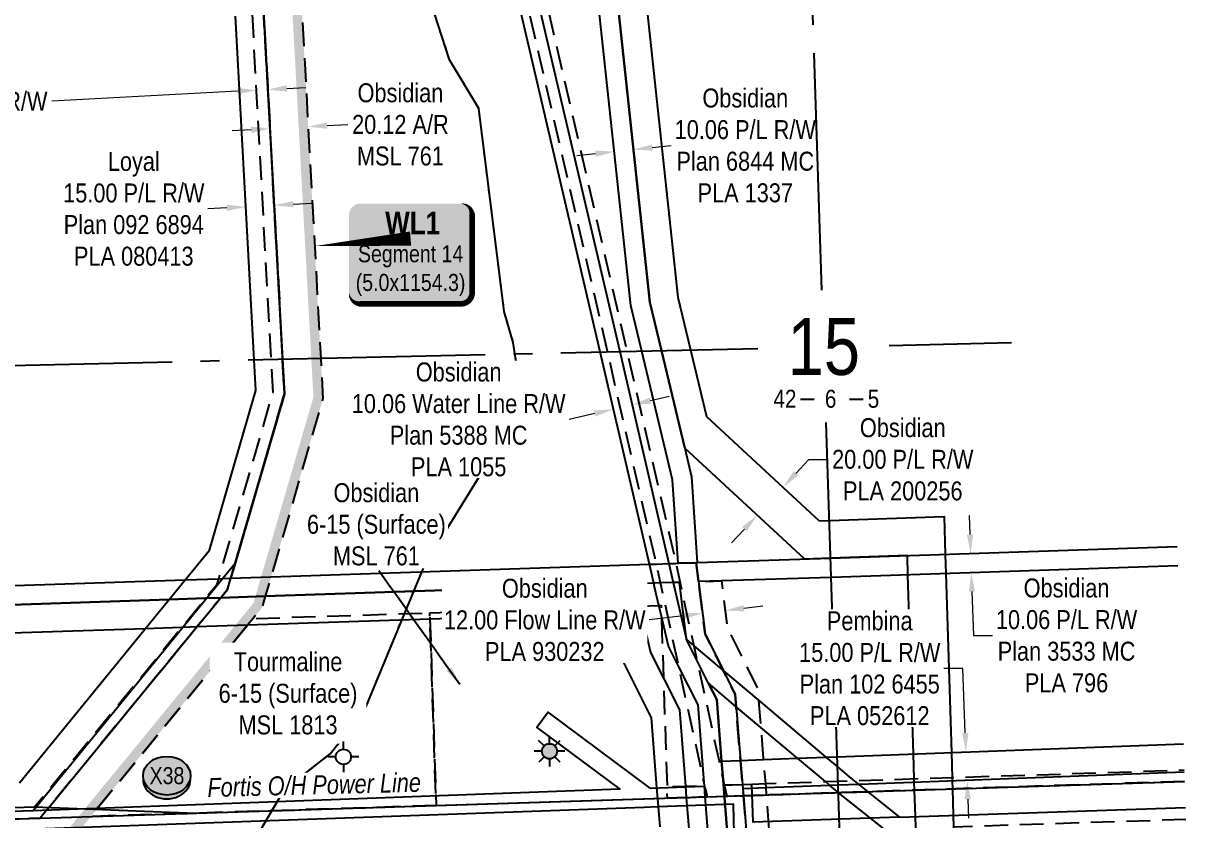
# Model space of a CAD drawing. Extents: x 632269 to 650517, y 5825252 to 5832959.
# Drawn here: x 649783 to 650396, y 5831808 to 5832228 of the extents above; entities that cross this region are included whole.
import ezdxf
from ezdxf.enums import TextEntityAlignment as Align

# ---------------------------------------------------------------- set-up
doc = ezdxf.new("R2010")
doc.units = 0
doc.header["$LTSCALE"] = 5
doc.header["$PDMODE"] = 35
doc.header["$PDSIZE"] = 10
for name, pattern in [('foc-ACCESSROAD', [3.75, 2.5, -1.25]), ('foc-FLOWLINE', [3.75, 2.5, -1.25]), ('foc-QUARTERLINE', [33, 25, -3, 2, -3]), ('foc-WHEELTRACKS', [2, 0.4, -1.6])]:
    doc.linetypes.add(name, pattern=pattern)
doc.layers.get('Defpoints').update_dxf_attribs({"color": 9})
for name, color, linetype in [('10', 1, 'Continuous'), ('9', 3, 'Continuous'), ('AS-POWER', 104, 'foc-POWER'), ('AS-POWER-T', 104, 'Continuous'), ('AS-TELUS', 224, 'foc-TEL'), ('C-FLOWLINE', 13, 'foc-FLOWLINE'), ('C-RW', 13, 'Continuous'), ('C-WS', 13, 'foc-ACCESSROAD'), ('C-WS-S', 8, 'Continuous'), ('CG-NOTES', 7, 'Continuous'), ('F-EZE', 190, 'foc-FLOWLINE'), ('F-RW', 190, 'Continuous'), ('F-WS', 190, 'foc-ACCESSROAD'), ('F-WS-S', 8, 'Continuous'), ('L-SECLBL', 7, 'Continuous'), ('L-SECQ', 8, 'foc-QUARTERLINE'), ('P-CROSSINGS', 250, 'Continuous'), ('P-PROPOSED-WL1', 10, 'Continuous'), ('T-WATER-P3', 160, 'foc-WHEELTRACKS')]:
    doc.layers.add(name, color=color, linetype=linetype)
for name, color, linetype, lineweight in [('C-AR-T', 13, 'Continuous', 9), ('C-FLOWLINE-T', 13, 'Continuous', 9), ('C-RW-T', 13, 'Continuous', 9), ('C-WS-T', 13, 'Continuous', 9), ('F-EZE-T', 190, 'Continuous', 9), ('F-RW-T', 190, 'Continuous', 9), ('F-WS-T', 190, 'Continuous', 9)]:
    doc.layers.add(name, color=color, linetype=linetype, lineweight=lineweight)
doc.styles.add('80', font='ARIALN.TTF', dxfattribs={"height": 10})
doc.styles.add('80CG', font='ARIALN.TTF', dxfattribs={"height": 10})
doc.styles.add('80L', font='ARIALN.TTF', dxfattribs={"height": 10})
doc.styles.add('BOLD', font='ARIALNB.TTF')
doc.styles.add('Crossing', font='ARIALN.TTF', dxfattribs={"height": 10})
doc.styles.add('foc-LtypeFont', font='ARIALN.TTF', dxfattribs={"height": 7.35})
doc.styles.add('SIMPLEX', font='ARIALN.TTF')
doc.linetypes.add('foc-POWER', pattern='A,6,-1,["P",foc-LtypeFont,S=0.2,R=0,X=-0.625,Y=-0.75],-1.24,4', length=12.24)
doc.linetypes.add('foc-TEL', pattern='A,2,-1,["T",foc-LtypeFont,S=0.2,R=0,X=-0.425,Y=-0.75],-1.24,8', length=12.24)
doc.linetypes.add('foc-TOPO-flowdirection-NOLINE', pattern='A,0,[">",foc-LtypeFont,S=0.3,R=0,X=0,Y=-0.945],-20,[">",foc-LtypeFont,S=0.3,R=0,X=0,Y=-0.945],0', length=20)
doc.dimstyles.new('Compass 5 000', dxfattribs={"dimscale": 5, "dimtxt": 9, "dimasz": 2, "dimexe": 0.2, "dimexo": 0.0625, "dimgap": 0.5, "dimtad": 0, "dimtih": 1, "dimtoh": 1, "dimzin": 0, "dimdsep": 46, "dimtxsty": '80CG', "dimcen": 0.1, "dimse1": 1, "dimse2": 1, "dimclrd": 256, "dimclrt": 256, "dimaunit": 1, "dimadec": 4, "dimazin": 0, "dimtfac": 0.06, "dimtofl": 0, "dimtmove": 0, "dimatfit": 1, "dimfxl": 0.2, "dimtolj": 1, "dimtzin": 0, "dimlwd": -1, "dimarcsym": 0})

# ---------------------------------------------------------------- blocks, each defined once
blk = doc.blocks.new('L-SECLBL')
at = {"layer": '9', "color": 7}
for p, q in [((-5.08, -27.83), (-12.29, -27.83)), ((20.7, -27.83), (13.5, -27.83))]:
    blk.add_line(p, q, dxfattribs=at)
at = {"layer": '10', "color": 2, "style": 'SIMPLEX'}
blk.add_attdef('SEC', text='', height=30, dxfattribs=at).set_placement((0, 0), align=Align.MIDDLE)
at = {"layer": '10', "color": 5, "style": '80L'}
blk.add_attdef('TWP', text='', height=9.5, dxfattribs=at).set_placement((-14.43, -27.37), align=Align.MIDDLE_RIGHT)
blk.add_attdef('RGE', text='', height=9.5, dxfattribs=at).set_placement((3.62, -27.37), align=Align.MIDDLE_CENTER)
blk.add_attdef('MER', text='', height=9.5, dxfattribs=at).set_placement((23.17, -27.37), align=Align.MIDDLE_LEFT)
blk = doc.blocks.new('*D458')
at = {"layer": 'Defpoints', "color": 0, "transparency": 16777216}
for p in [(649905.9, 5832192.49), (649908.21, 5832150.07), (649914.21, 5832150.39)]:
    blk.add_point(p, dxfattribs=at)
at = {"layer": 'F-EZE-T', "transparency": 16777216}
for p, q in [((649921.88, 5832193.37), (649931.87, 5832193.91)), ((649895.92, 5832191.95), (649797.94, 5832186.61))]:
    blk.add_line(p, q, dxfattribs=at)
for points in [[(649921.79, 5832195.03), (649921.97, 5832191.7), (649911.9, 5832192.82)], [(649895.83, 5832193.61), (649896.01, 5832190.29), (649905.9, 5832192.49)]]:
    blk.add_solid(points, dxfattribs=at)
at = {"layer": 'F-EZE-T', "transparency": 16777216, "insert": (649722.79, 5832186.61), "char_height": 10, "attachment_point": 5, "style": '80CG'}
blk.add_mtext('\\A1;Fortis\\P6.00 Vegetation Control R/W\\PEZE 880180', dxfattribs=at)
blk = doc.blocks.new('*D543')
at = {"layer": 'C-RW-T', "transparency": 16777216}
for p, q in [((650282.11, 5831958.05), (650281.78, 5831968.04)), ((650283.12, 5831927.98), (650283.9, 5831904.81)), ((650283.9, 5831904.81), (650293.9, 5831904.81))]:
    blk.add_line(p, q, dxfattribs=at)
for points in [[(650283.78, 5831958.11), (650280.44, 5831957.99), (650282.45, 5831948.06)], [(650284.79, 5831928.04), (650281.45, 5831927.93), (650282.78, 5831937.98)]]:
    blk.add_solid(points, dxfattribs=at)
at = {"layer": 'Defpoints', "color": 0, "transparency": 16777216}
for p in [(650282.16, 5831948.05), (650282.45, 5831948.06), (650282.5, 5831937.97)]:
    blk.add_point(p, dxfattribs=at)
at = {"layer": 'C-RW-T', "transparency": 16777216, "insert": (650332.98, 5831904.81), "char_height": 10, "attachment_point": 5, "style": '80CG'}
blk.add_mtext('\\A1;Obsidian\\P10.06 P/L R/W\\PPlan 3533 MC\\PPLA 796', dxfattribs=at)
blk = doc.blocks.new('*D559')
at = {"layer": 'C-FLOWLINE-T', "transparency": 16777216}
for p, q in [((650113.65, 5832028.74), (650123.4, 5832031)), ((650084.29, 5832021.92), (650070.66, 5832018.75))]:
    blk.add_line(p, q, dxfattribs=at)
for points in [[(650113.28, 5832030.36), (650114.03, 5832027.11), (650103.91, 5832026.47)], [(650083.92, 5832023.54), (650084.67, 5832020.29), (650094.03, 5832024.18)]]:
    blk.add_solid(points, dxfattribs=at)
at = {"layer": 'Defpoints', "color": 0, "transparency": 16777216}
for p in [(650101.63, 5832036.3), (650091.75, 5832034), (650094.03, 5832024.18)]:
    blk.add_point(p, dxfattribs=at)
at = {"layer": 'C-FLOWLINE-T', "transparency": 16777216, "insert": (650012.48, 5832018.75), "char_height": 10, "attachment_point": 5, "style": '80CG', "bg_fill": 3, "box_fill_scale": 1.1, "bg_fill_color": 256, "bg_fill_true_color": 13158600, "bg_fill_transparency": 0}
blk.add_mtext('\\A1;Obsidian\\P10.06 Water Line R/W\\PPlan 5388 MC\\PPLA 1055', dxfattribs=at)
blk = doc.blocks.new('*D561')
at = {"layer": 'C-FLOWLINE-T', "transparency": 16777216}
for p, q in [((650114.57, 5832162.2), (650124.51, 5832163.27)), ((650084.66, 5832158.98), (650074.71, 5832157.91))]:
    blk.add_line(p, q, dxfattribs=at)
for points in [[(650114.39, 5832163.85), (650114.75, 5832160.54), (650104.63, 5832161.13)], [(650084.48, 5832160.64), (650084.83, 5832157.32), (650094.6, 5832160.05)]]:
    blk.add_solid(points, dxfattribs=at)
at = {"layer": 'Defpoints', "color": 0, "transparency": 16777216}
for p in [(650104.63, 5832161.13), (650098.08, 5832127.63), (650108.11, 5832128.71)]:
    blk.add_point(p, dxfattribs=at)
at = {"layer": 'C-FLOWLINE-T', "transparency": 16777216, "insert": (650163.6, 5832163.27), "char_height": 10, "attachment_point": 5, "style": '80CG'}
blk.add_mtext('\\A1;Obsidian\\P10.06 P/L R/W\\PPlan 6844 MC\\PPLA 1337', dxfattribs=at)
blk = doc.blocks.new('*D604')
at = {"layer": 'Defpoints', "color": 0, "transparency": 16777216}
for p in [(650233.66, 5831841.67), (650279.97, 5831843.42), (650234.23, 5831826.68)]:
    blk.add_point(p, dxfattribs=at)
at = {"layer": 'F-RW-T', "transparency": 16777216}
for p, q in [((650278.3, 5831887.49), (650268.3, 5831887.49)), ((650279.59, 5831853.41), (650278.3, 5831887.49)), ((650280.92, 5831818.44), (650281.29, 5831808.44))]:
    blk.add_line(p, q, dxfattribs=at)
for points in [[(650281.26, 5831853.48), (650277.93, 5831853.35), (650279.97, 5831843.42)], [(650282.58, 5831818.5), (650279.25, 5831818.37), (650280.54, 5831828.43)]]:
    blk.add_solid(points, dxfattribs=at)
at = {"layer": 'F-RW-T', "transparency": 16777216, "insert": (650229.22, 5831887.49), "char_height": 10, "attachment_point": 5, "style": '80CG', "bg_fill": 3, "box_fill_scale": 1.1, "bg_fill_color": 256, "bg_fill_true_color": 13158600, "bg_fill_transparency": 0}
blk.add_mtext('\\A1;Pembina\\P15.00 P/L R/W\\PPlan 102 6455\\PPLA 052612', dxfattribs=at)
blk = doc.blocks.new('*D621')
at = {"layer": 'Defpoints', "color": 0, "transparency": 16777216}
for p in [(649915.22, 5832131.74), (649915.5, 5832126.75), (649900.52, 5832125.94)]:
    blk.add_point(p, dxfattribs=at)
at = {"layer": 'F-RW-T', "transparency": 16777216}
for p, q in [((649925.21, 5832132.29), (649935.2, 5832132.83)), ((649890.26, 5832130.38), (649880.27, 5832129.84))]:
    blk.add_line(p, q, dxfattribs=at)
for points in [[(649925.12, 5832133.95), (649925.3, 5832130.62), (649915.22, 5832131.74)], [(649890.17, 5832132.05), (649890.35, 5832128.72), (649900.25, 5832130.93)]]:
    blk.add_solid(points, dxfattribs=at)
at = {"layer": 'F-RW-T', "transparency": 16777216, "insert": (649841.19, 5832129.84), "char_height": 10, "attachment_point": 5, "style": '80CG'}
blk.add_mtext('\\A1;Loyal\\P15.00 P/L R/W\\PPlan 092 6894\\PPLA 080413 ', dxfattribs=at)
blk = doc.blocks.new('*D659')
at = {"layer": 'C-RW-T', "transparency": 16777216}
for p, q in [((650190.3, 5831990.35), (650197.09, 5831997.7)), ((650197.09, 5831997.7), (650207.09, 5831997.7)), ((650163.13, 5831960.98), (650156.34, 5831953.64))]:
    blk.add_line(p, q, dxfattribs=at)
for points in [[(650189.08, 5831991.49), (650191.53, 5831989.22), (650183.51, 5831983.01)], [(650161.91, 5831962.11), (650164.36, 5831959.85), (650169.92, 5831968.32)]]:
    blk.add_solid(points, dxfattribs=at)
at = {"layer": 'Defpoints', "color": 0, "transparency": 16777216}
for p in [(650183.51, 5831983.01), (650186.27, 5831980.47), (650172.68, 5831965.77)]:
    blk.add_point(p, dxfattribs=at)
at = {"layer": 'C-RW-T', "transparency": 16777216, "insert": (650246.63, 5831997.7), "char_height": 10, "attachment_point": 5, "style": '80CG'}
blk.add_mtext('\\A1;Obsidian\\P20.00 P/L R/W\\PPLA 200256', dxfattribs=at)
blk = doc.blocks.new('*D685')
at = {"layer": 'C-RW-T', "transparency": 16777216}
for p, q in [((650162.88, 5831919.21), (650172.8, 5831920.44)), ((650131.11, 5831915.26), (650112.88, 5831913))]:
    blk.add_line(p, q, dxfattribs=at)
for points in [[(650162.67, 5831920.86), (650163.08, 5831917.56), (650152.95, 5831917.98)], [(650130.91, 5831916.92), (650131.32, 5831913.61), (650141.04, 5831916.5)]]:
    blk.add_solid(points, dxfattribs=at)
at = {"layer": 'Defpoints', "color": 0, "transparency": 16777216}
for p in [(650141.04, 5831916.5), (650141.11, 5831915.87), (650153.03, 5831917.35)]:
    blk.add_point(p, dxfattribs=at)
at = {"layer": 'C-RW-T', "transparency": 16777216, "insert": (650057.88, 5831913), "char_height": 10, "attachment_point": 5, "style": '80CG', "bg_fill": 3, "box_fill_scale": 1.1, "bg_fill_color": 256, "bg_fill_true_color": 13158600, "bg_fill_transparency": 0}
blk.add_mtext('\\A1;Obsidian\\P12.00 Flow Line R/W\\PPLA 930232', dxfattribs=at)
blk = doc.blocks.new('*D695')
at = {"layer": 'C-RW-T', "transparency": 16777216}
for p, q in [((650265.22, 5831777.28), (650257.94, 5831784.14)), ((650287.02, 5831756.71), (650300.71, 5831743.8)), ((650300.71, 5831743.8), (650310.71, 5831743.8))]:
    blk.add_line(p, q, dxfattribs=at)
for points in [[(650266.36, 5831778.49), (650264.07, 5831776.07), (650272.49, 5831770.42)], [(650288.16, 5831757.93), (650285.88, 5831755.5), (650279.75, 5831763.57)]]:
    blk.add_solid(points, dxfattribs=at)
at = {"layer": 'Defpoints', "color": 0, "transparency": 16777216}
for p in [(650279.16, 5831777.49), (650286.42, 5831770.65), (650279.75, 5831763.57)]:
    blk.add_point(p, dxfattribs=at)
at = {"layer": 'C-RW-T', "transparency": 16777216, "insert": (650349.79, 5831743.8), "char_height": 10, "attachment_point": 5, "style": '80CG'}
blk.add_mtext('\\A1;Obsidian\\P10.00 P/L R/W\\PPlan 062 4636\\PPLA 971128', dxfattribs=at)
blk = doc.blocks.new('GAS')
h = blk.add_hatch(color=255)
h.dxf.hatch_style = 1
edge = h.paths.add_edge_path()
edge.add_arc((0, 0), 0.9, 0, 360)
for p, q in [((0, 0.81), (0, 1.62)), ((-0.81, 0), (-1.62, 0)), ((-0.57, 0.57), (-1.14, 1.14)), ((0.57, 0.57), (1.14, 1.14)), ((1.62, 0), (0.81, 0)), ((-0.57, -0.57), (-1.14, -1.14)), ((0, -0.81), (0, -1.62)), ((1.14, -1.14), (0.57, -0.57))]:
    blk.add_line(p, q)
blk.add_circle((0, 0), 0.8)
blk = doc.blocks.new('*U756')
h = blk.add_hatch(color=254)
edge = h.paths.add_edge_path()
edge.add_line((-26.5, -34.46), (26.5, -34.46))
edge.add_arc((26.5, -28.46), 6, 270, 360)
edge.add_line((32.5, -28.46), (32.5, 12.5))
edge.add_arc((26.5, 12.5), 6, 0, 90)
edge.add_line((26.5, 18.5), (-26.5, 18.5))
edge.add_arc((-26.5, 12.5), 6, 90, 180)
edge.add_line((-32.5, 12.5), (-32.5, -28.46))
edge.add_arc((-26.5, -28.46), 6, 180, 270)
at = {"color": 1, "true_color": 0xff1414, "flags": 128}
blk.add_lwpolyline([(-26.5, -34.46, 3, 3, 0), (26.5, -34.46, 3, 3, 0.414214), (32.5, -28.46, 3, 3, 0), (32.5, 12.5, 3, 0, 0.414214), (26.5, 18.5, 0, 0, 0), (-26.5, 18.5, 0, 0, 0.414214), (-32.5, 12.5, 0, 0, 0), (-32.5, -28.46, 0, 3, 0.414214)], format="xyseb", close=True, dxfattribs=at)
blk.add_lwpolyline([(-50.62, -3.95, 0, 7.5, 0), (0, 0, 0, 0, 0)], format="xyseb", dxfattribs=at)
at = {"color": 1, "true_color": 0xff1414}
for tag, p, height, style in [('TEMP_AREA_W1_001', (-9.21, 2.24), 12, 'BOLD'), ('ENTER_TEXT_001', (-30.66, -12.93), 9, '80')]:
    blk.add_attdef(tag, p, '', height=height, dxfattribs=dict(at, style=style))
blk = doc.blocks.new('*D812')
at = {"layer": 'C-AR-T', "transparency": 16777216}
for p, q in [((649903.04, 5832171.58), (649893.06, 5832171.04)), ((649943.11, 5832173.76), (649954.03, 5832174.36))]:
    blk.add_line(p, q, dxfattribs=at)
for points in [[(649902.95, 5832173.24), (649903.13, 5832169.92), (649913.03, 5832172.12)], [(649943.02, 5832175.43), (649943.2, 5832172.1), (649933.13, 5832173.22)]]:
    blk.add_solid(points, dxfattribs=at)
at = {"layer": 'Defpoints', "color": 0, "transparency": 16777216}
for p in [(649933.13, 5832173.22), (649913.35, 5832166.13), (649933.45, 5832167.23)]:
    blk.add_point(p, dxfattribs=at)
at = {"layer": 'C-AR-T', "transparency": 16777216, "insert": (649981.77, 5832174.36), "char_height": 10, "attachment_point": 5, "style": '80CG'}
blk.add_mtext('\\A1;Obsidian\\P20.12 A/R\\PMSL 761', dxfattribs=at)
blk = doc.blocks.new('GABD')
for p, q in [((0, 0.81), (0, 1.62)), ((-0.81, 0), (-1.62, 0)), ((1.62, 0), (0.81, 0)), ((0, -0.81), (0, -1.62))]:
    blk.add_line(p, q)
blk.add_circle((0, 0), 0.8)
blk = doc.blocks.new('xing2')
h = blk.add_hatch(color=50)
h.dxf.hatch_style = 1
edge = h.paths.add_edge_path()
edge.add_ellipse((0, 0), major_axis=(-12.5, 0), ratio=0.816297, start_angle=0, end_angle=360)
h = blk.add_hatch(color=250)
h.dxf.hatch_style = 1
edge = h.paths.add_edge_path()
edge.add_ellipse((0, -2.05), major_axis=(-12.5, 0), ratio=0.816297, start_angle=0, end_angle=180)
edge.add_line((12.5, -2.05), (12.5, 0))
edge.add_ellipse((0, 0), major_axis=(-12.5, 0), ratio=0.816297, start_angle=0, end_angle=180, ccw=False)
edge.add_line((-12.5, 0), (-12.5, -2.05))
at = {"color": 250}
blk.add_ellipse((0, 0), major_axis=(-12.5, 0), ratio=0.816297, dxfattribs=at)
blk.add_ellipse((0, -2.05), major_axis=(-12.5, 0), ratio=0.816297, start_param=0, end_param=3.141593, dxfattribs=at)
at = {"color": 250, "style": 'Crossing'}
blk.add_attdef('CROSSING', text='', height=9, dxfattribs=at).set_placement((0.09, 0.02), align=Align.MIDDLE_CENTER)
at = {"color": 250, "style": 'Crossing', "flags": 1}
for tag, p in [('OWNER', (0.09, -12.49)), ('DESCRIPTION', (0.09, -25.77)), ('LOCATION', (0.09, -39.3)), ('DWG_REF', (0.09, -52.84))]:
    blk.add_attdef(tag, text='', height=9, dxfattribs=at).set_placement(p, align=Align.MIDDLE_CENTER)

msp = doc.modelspace()

# ---------------------------------------------------------------- hatches: boundary and pattern name
at = {"layer": 'P-PROPOSED-WL1', "linetype": 'Continuous'}
h = msp.add_hatch(color=256, dxfattribs=at)
h.dxf.hatch_style = 1
h.paths.add_polyline_path([(649852.001, 5832413.456), (649894.798, 5832396.384), (649915.906, 5832397.554), (649917.405, 5832370.009), (649935.899, 5832030.489), (649904.292, 5831921.921), (649799.21, 5831793.638), (649601.038, 5831787.361), (649529.157, 5831750.296), (649419.104, 5831644.596), (649419.323, 5831637.876), (649532.094, 5831746.187), (649602.325, 5831782.401), (649801.638, 5831788.714), (649908.806, 5831919.544), (649940.936, 5832029.91), (649922.396, 5832370.28), (649920.625, 5832402.821), (649895.625, 5832401.436), (649853.853, 5832418.099)])

# ---------------------------------------------------------------- linework, layer by layer
at = {"layer": 'AS-POWER', "flags": 128}
for points in [[(649796.446, 5831814.148), (649890.624, 5831929.121), (649920.646, 5832032.24), (649909.372, 5832239.19), (649900.088, 5832409.656), (649951.167, 5832528.493)], [(649418.199, 5831673.036), (649516.733, 5831767.673), (649595.576, 5831808.33), (649788.926, 5831814.442), (649873.798, 5831811.119), (650395.2, 5831827.877)]]:
    msp.add_lwpolyline(points, dxfattribs=at)
at = {"layer": 'AS-TELUS', "flags": 128}
msp.add_lwpolyline([(649338.108, 5831167.846), (649337.388, 5831216.024), (649412.573, 5831218.314), (649410.488, 5831282.976), (649430.595, 5831283.616), (649418.456, 5831664.958), (649520.262, 5831762.737), (649597.122, 5831802.371), (649791.843, 5831808.528), (650000.615, 5831815.129), (650395.2, 5831827.877)], dxfattribs=at)
at = {"layer": 'C-FLOWLINE', "flags": 128}
msp.add_lwpolyline([(650177.389, 5831785.35), (650165.418, 5831784.398), (650164.768, 5831793.206), (650162.645, 5831820.312), (650162.348, 5831823.965), (650162.213, 5831826.302), (650161.142, 5831838.924), (650158.739, 5831867.266), (650158.236, 5831873.637), (650152.038, 5831886.26), (650142.387, 5831905.614), (650138.957, 5831933.234), (650151.009, 5831933.625), (650154.05, 5831909.133), (650162.8, 5831891.586), (650170.026, 5831876.87), (650170.52, 5831870.628), (650170.708, 5831868.246), (650171.714, 5831856.369), (650173.15, 5831839.378), (650174.221, 5831826.699), (650174.397, 5831824.414), (650174.683, 5831820.705), (650177.389, 5831785.35)], close=True, dxfattribs=at)
at = {"layer": 'C-RW'}
for points in [[(650144.929, 5831788.668), (650142.822, 5831815.492), (650142.494, 5831819.659), (650142.116, 5831825.634), (650141.892, 5831827.329), (650138.708, 5831868.296), (650128.577, 5831888.306), (650123.034, 5831899.253), (650119.369, 5831915.072), (650118.064, 5831920.705), (650115.801, 5831930.471), (650115.351, 5831932.414), (650113.027, 5831942.402), (650087.022, 5832054.366), (649975.319, 5832533.715)], [(650004.708, 5832451.526), (650097.39, 5832054.602), (650123.317, 5831942.731), (650125.63, 5831932.751), (650132.586, 5831902.678), (650136.455, 5831899.412), (650152.038, 5831886.26), (650170.52, 5831870.628), (650206, 5831840.621), (650212.184, 5831835.497), (650218.326, 5831830.309), (650220.936, 5831828.218), (650223.505, 5831826.22), (650228.144, 5831822.444), (650244.837, 5831809.072), (650395.633, 5831814.069)], [(650094.074, 5832399.641), (650128.086, 5832083.207), (650134.735, 5832055.453), (650143.149, 5832020.343), (650202.574, 5831965.382), (650207.946, 5831965.561), (650268.405, 5831967.578), (650269.02, 5831947.603), (650269.331, 5831937.526), (650272.24, 5831843.126), (650272.647, 5831829.898), (650272.702, 5831828.132), (650272.832, 5831823.896), (650273.26, 5831810.013), (650273.412, 5831803.773)], [(650081.219, 5832378.919), (650113.279, 5832080.648), (650119.4, 5832055.104), (650131.704, 5832003.655), (650135.33, 5831988.466), (650138.276, 5831943.249), (650137.731, 5831943.231), (650128.188, 5831942.929), (650125.286, 5831987.017), (650109.093, 5832054.869), (650103.312, 5832078.949), (650071.156, 5832378.371)], [(650254.168, 5831780.184), (650253.274, 5831809.351), (650252.848, 5831823.247), (650252.721, 5831827.377), (650252.664, 5831829.248), (650252.261, 5831842.371), (650249.364, 5831936.857), (650249.055, 5831946.933), (650208.597, 5831945.578), (650195.007, 5831945.128), (650131.704, 5832003.655), (650119.4, 5832055.104), (650113.279, 5832080.648), (650081.219, 5832378.919)], [(650391.626, 5831941.628), (650208.926, 5831935.503), (650151.009, 5831933.625), (650138.957, 5831933.234), (650137.731, 5831943.231), (650138.276, 5831943.249), (650208.597, 5831945.578), (650391.31, 5831951.708)], [(649667.317, 5831917.34), (649859.785, 5831923.812), (649879.047, 5831924.461), (649879.696, 5831924.484), (649887.027, 5831924.729), (649910.545, 5831925.52), (650105.251, 5831932.074), (650107.95, 5831920.375), (650108.689, 5831917.173), (650108.689, 5831917.173), (650113.686, 5831895.778), (650120.457, 5831882.286), (650128.86, 5831865.54), (650132.033, 5831825.322), (650132.505, 5831819.333), (650132.839, 5831815.137), (650133.961, 5831800.925)], [(650118.674, 5831803.915), (650117.819, 5831814.599), (650117.017, 5831824.627), (650114.11, 5831861.433), (650099.506, 5831890.637), (650093.47, 5831916.549), (649997.356, 5831913.373), (649901.149, 5831910.197), (649874.4, 5831909.313), (649867.107, 5831909.074), (649866.425, 5831909.051), (649847.214, 5831908.417), (649667.564, 5831902.493)], [(650241.671, 5831798.87), (650229.654, 5831808.528), (650212.625, 5831821.941), (650212.084, 5831822.468), (650208.241, 5831825.695), (650205.823, 5831827.726), (650191.137, 5831840.059), (650171.714, 5831856.369), (650158.739, 5831867.266), (650143.964, 5831879.932), (650148.611, 5831871.031), (650151.111, 5831838.549), (650151.898, 5831828.695), (650154.802, 5831792.251)]]:
    msp.add_lwpolyline(points, dxfattribs=at)
at = {"layer": 'C-WS', "flags": 128}
msp.add_lwpolyline([(650395.832, 5831807.755), (650273.412, 5831803.773), (650273.53, 5831799.875), (650274.417, 5831772.466), (650274.874, 5831758.408), (650275.207, 5831748.19), (650275.381, 5831742.843), (650266.507, 5831742.554), (650259.708, 5831742.333), (650216.323, 5831740.922), (650215.266, 5831740.888), (650195.272, 5831740.238), (650194.245, 5831740.205), (650194.186, 5831739.561), (650194.026, 5831737.805), (650193.801, 5831735.339), (650190.94, 5831729.852), (650147.849, 5831647.206), (650033.599, 5831428.104), (650034.237, 5831408.875), (650034.735, 5831393.863), (650039.778, 5831241.844), (650019.659, 5831241.087), (650014.647, 5831392.159), (650014.149, 5831407.171), (650012.6, 5831453.867), (650006.601, 5831453.594), (649694.625, 5831439.391), (649679.58, 5831438.707), (649642.246, 5831437.009), (649642.8, 5831424.822), (649520.925, 5831419.275), (649515.378, 5831541.151), (649637.254, 5831546.698), (649641.331, 5831457.123), (649680.48, 5831458.903), (649695.525, 5831459.587), (650005.933, 5831473.719), (650011.932, 5831473.991), (650001.283, 5831795.006), (649995.282, 5831794.817), (649751.037, 5831787.119), (649710.919, 5831785.848), (649700.834, 5831785.53), (649696.025, 5831785.377), (649681.034, 5831784.903), (649671.182, 5831784.591), (649656.198, 5831784.117), (649631.144, 5831783.324), (649602.325, 5831782.401), (649532.094, 5831746.187), (649425.147, 5831643.469), (649419.318, 5831637.871), (649418.456, 5831664.958), (649520.262, 5831762.737), (649597.122, 5831802.371), (649655.615, 5831804.22), (649670.6, 5831804.694), (649680.427, 5831805.004), (649695.419, 5831805.478), (649697.5, 5831805.543), (649707.585, 5831805.862), (649791.843, 5831808.528), (649874.4, 5831909.313), (649887.027, 5831924.729), (649890.624, 5831929.121), (649892.336, 5831935.003), (649894.585, 5831942.725), (649920.646, 5832032.24), (649919.647, 5832050.554), (649909.455, 5832237.665), (649909.372, 5832239.19), (649903.388, 5832349.071), (649902.292, 5832369.187), (649901.205, 5832389.152), (649900.088, 5832409.656), (649948.511, 5832522.323), (649950.756, 5832527.545), (649944.238, 5832527.591), (649926.094, 5832527.719), (649903.868, 5832527.874), (649814.266, 5832619.925), (649804.203, 5832630.264), (649543.887, 5832757.592), (649540.078, 5832758.905), (649380.849, 5832813.83), (649380.134, 5832835.374), (649419.022, 5832821.96), (649479.098, 5832801.237), (649551.622, 5832776.221), (649816.191, 5832646.812), (649847.974, 5832614.16), (649869.72, 5832591.82), (649912.425, 5832547.948), (649925.513, 5832547.856), (649956.903, 5832547.638), (649959.382, 5832547.621), (649962.069, 5832553.874), (649962.932, 5832555.884), (649967.098, 5832565.578), (649957.715, 5832565.307), (649955.475, 5832565.242), (649925.037, 5832564.364), (649923.955, 5832564.333), (649903.422, 5832563.741), (649903.1, 5832574.902), (649902.769, 5832586.374), (649900.216, 5832674.878), (649899.904, 5832685.692), (649906.907, 5832685.893), (649948.725, 5832687.1), (649958.799, 5832687.39), (649992.892, 5832688.374), (650021.856, 5832689.21), (650022.236, 5832676.003), (650022.446, 5832668.73), (650022.603, 5832663.295), (650022.865, 5832654.226), (650025.373, 5832567.258), (649989.287, 5832566.218), (649986.856, 5832560.561), (649985.381, 5832557.126), (649986.932, 5832550.397), (649990.537, 5832534.761), (650022.59, 5832395.753), (650027.15, 5832375.977), (650101.24, 5832054.69), (650125.868, 5831947.894), (650126.963, 5831942.879), (650136.455, 5831899.412), (650138.187, 5831891.48), (650151.898, 5831828.695), (650152.491, 5831825.993), (650153.79, 5831820.026), (650162.645, 5831820.312), (650174.683, 5831820.705), (650212.625, 5831821.941), (650228.144, 5831822.444), (650252.848, 5831823.247), (650272.832, 5831823.896), (650395.2, 5831827.877)], dxfattribs=at)
msp.add_lwpolyline([(649901.149, 5831910.197), (649818.56, 5831809.373), (650000.615, 5831815.129), (649997.356, 5831913.373), (649997.243, 5831916.775), (650107.95, 5831920.375), (650118.064, 5831920.705), (650119.181, 5831920.741), (650119.369, 5831915.072), (650120.457, 5831882.286), (650122.357, 5831825.011), (650122.555, 5831819.009), (650132.505, 5831819.333), (650142.494, 5831819.659), (650143.56, 5831819.694), (650142.116, 5831825.634), (650141.892, 5831827.329), (650128.577, 5831888.306), (650118.92, 5831932.531), (650116.738, 5831942.521), (650116.046, 5831945.689), (650090.965, 5832054.456), (650016.948, 5832375.422), (650012.388, 5832395.198), (649978.657, 5832541.482), (649975.319, 5832533.715), (649920.449, 5832406.041), (649921.309, 5832390.246), (649922.396, 5832370.28), (649939.779, 5832051.012), (649940.936, 5832029.91), (649913.514, 5831935.713), (649910.545, 5831925.52), (649908.806, 5831919.544), (649904.054, 5831913.744), (649901.149, 5831910.197)], close=True, dxfattribs=at)
at = {"layer": 'F-EZE', "flags": 128}
for points in [[(649520.262, 5831762.737), (649418.456, 5831664.958), (649418.199, 5831673.036), (649516.733, 5831767.673), (649595.576, 5831808.33), (649655.436, 5831810.221), (649670.42, 5831810.694), (649680.246, 5831811.005), (649788.926, 5831814.442), (649866.425, 5831909.052), (649879.047, 5831924.461), (649885.202, 5831931.976), (649886.021, 5831934.789), (649914.595, 5832032.935), (649913.642, 5832050.417), (649903.375, 5832238.864), (649903.062, 5832244.613), (649897.392, 5832348.745), (649894.017, 5832410.734), (649941.893, 5832522.134), (649944.238, 5832527.592), (649950.756, 5832527.546), (649948.51, 5832522.324), (649900.088, 5832409.656), (649903.388, 5832349.071), (649909.372, 5832239.19), (649909.455, 5832237.665), (649919.647, 5832050.554), (649920.646, 5832032.24), (649894.585, 5831942.725), (649892.336, 5831935.003), (649890.624, 5831929.121), (649887.027, 5831924.729), (649874.4, 5831909.313), (649791.843, 5831808.528), (649707.585, 5831805.862), (649697.5, 5831805.543), (649695.419, 5831805.478), (649680.427, 5831805.004), (649670.6, 5831804.693), (649655.615, 5831804.22), (649597.122, 5831802.371), (649520.262, 5831762.737)], [(650132.505, 5831819.333), (650122.556, 5831819.009), (650122.357, 5831825.011), (650132.033, 5831825.323), (650142.163, 5831825.642), (650143.56, 5831819.694), (650142.494, 5831819.659), (650132.505, 5831819.333)]]:
    msp.add_lwpolyline(points, close=True, dxfattribs=at)
msp.add_lwpolyline([(650395.2, 5831827.879), (650228.144, 5831822.444), (650212.625, 5831821.941), (650174.683, 5831820.705), (650162.645, 5831820.313), (650153.79, 5831820.026), (650152.49, 5831825.992), (650162.213, 5831826.305), (650174.221, 5831826.698), (650205.823, 5831827.727), (650212.429, 5831827.941), (650220.936, 5831828.218), (650395.011, 5831833.878)], dxfattribs=at)
at = {"layer": 'F-RW'}
for points in [[(649909.455, 5832237.665), (649919.647, 5832050.554), (649920.646, 5832032.24), (649894.585, 5831942.725), (649888.163, 5831934.861), (649879.696, 5831924.484), (649878.249, 5831922.71), (649867.107, 5831909.074), (649865.664, 5831907.308), (649788.158, 5831812.397), (649695.302, 5831809.33)], [(649780.849, 5831827.156), (649847.214, 5831908.417), (649854.05, 5831916.788), (649859.785, 5831923.812), (649866.635, 5831932.199), (649868.26, 5831934.193), (649881.037, 5831949.841), (649905.525, 5832033.971), (649904.645, 5832050.213), (649894.764, 5832231.477)], [(649667.019, 5831927.447), (649868.26, 5831934.193), (649886.021, 5831934.789), (649888.163, 5831934.861), (649892.336, 5831935.003), (649913.514, 5831935.713), (650113.027, 5831942.402), (650116.738, 5831942.521), (650123.317, 5831942.731), (650126.963, 5831942.879), (650128.188, 5831942.929), (650137.731, 5831943.231), (650138.957, 5831933.234), (650138.957, 5831933.234), (650142.387, 5831905.614), (650152.038, 5831886.26), (650158.236, 5831873.637), (650158.739, 5831867.266), (650161.142, 5831838.924), (650162.213, 5831826.302), (650162.348, 5831823.965), (650162.645, 5831820.312), (650164.768, 5831793.206)], [(650154.802, 5831792.251), (650151.898, 5831828.695), (650151.111, 5831838.549), (650148.611, 5831871.031), (650143.964, 5831879.932), (650138.187, 5831891.48), (650132.586, 5831902.678), (650128.864, 5831932.862), (650125.63, 5831932.751), (650118.92, 5831932.531), (650115.351, 5831932.414), (650105.251, 5831932.074), (649910.545, 5831925.52), (649887.027, 5831924.729), (649879.696, 5831924.484), (649879.047, 5831924.461), (649859.785, 5831923.812), (649667.317, 5831917.34)], [(650395.046, 5831832.763), (650223.94, 5831826.288), (650223.505, 5831826.22), (650212.498, 5831825.856), (650208.241, 5831825.695), (650174.397, 5831824.414), (650162.348, 5831823.965), (650162.645, 5831820.312), (650164.768, 5831793.206), (650154.802, 5831792.251), (650151.898, 5831828.695), (650151.111, 5831838.549), (650161.142, 5831838.924), (650173.15, 5831839.378), (650191.137, 5831840.059), (650206, 5831840.621), (650212.009, 5831840.849), (650394.575, 5831847.756)]]:
    msp.add_lwpolyline(points, dxfattribs=at)
at = {"layer": 'F-RW', "flags": 128}
for points in [[(650113.451, 5831824.371), (650059.726, 5831864.441), (650053.737, 5831856.375), (650097.37, 5831823.765), (649788.158, 5831812.397)], [(650244.648, 5831809.036), (650167.736, 5831806.378), (650167.103, 5831826.314), (650151.789, 5831825.769)], [(650113.451, 5831824.371), (650141.703, 5831825.418)], [(650024.277, 5831417.871), (650141.825, 5831652.519), (650190.429, 5831737.659), (650189.099, 5831747.619), (650184.946, 5831778.285), (650168.453, 5831778.601), (650168.743, 5831771.208), (650158.657, 5831770.889), (650158.134, 5831786.62), (650157.978, 5831792.323), (650157.331, 5831815.898), (650152.592, 5831815.724), (650142.514, 5831815.357), (650132.546, 5831814.99), (650117.547, 5831814.433), (650110.296, 5831814.169), (649695.742, 5831799.283), (649680.736, 5831798.739), (649670.787, 5831798.378), (649655.804, 5831797.825), (649596.657, 5831795.568), (649502.472, 5831784.857), (649414.101, 5831812.619)]]:
    msp.add_lwpolyline(points, dxfattribs=at)
at = {"layer": 'F-WS', "flags": 128}
msp.add_lwpolyline([(650000.615, 5831815.129), (649818.56, 5831809.373), (649901.149, 5831910.197), (649904.054, 5831913.744), (649997.243, 5831916.775), (649997.356, 5831913.373), (650000.615, 5831815.129)], close=True, dxfattribs=at)
at = {"layer": 'L-SECQ'}
for p, q in [((650204.013, 5832087.033), (650178.862, 5832858.346)), ((650239.498, 5832057.841), (650303.907, 5832059.305)), ((649406.558, 5832038.904), (650170.256, 5832056.267)), ((650231.338, 5831249.052), (650206.294, 5832017.094))]:
    msp.add_line(p, q, dxfattribs=at)
at = {"layer": 'T-WATER-P3', "flags": 128}
msp.add_lwpolyline([(649906.124, 5831582.704), (649901.394, 5831638.811), (649881.874, 5831725.589), (649884.083, 5831741.574), (649892.575, 5831752.211), (649905.68, 5831780.045), (649906.021, 5831798.815), (649920.542, 5831823.395), (649944.686, 5831842.348), (649962.889, 5831865.343), (649994.576, 5831942.134), (650023.261, 5831988.544), (650034.452, 5831997.912), (650041.481, 5832010.427), (650046.599, 5832023.965), (650041.293, 5832059.402), (650036.5, 5832075.686), (650023.055, 5832182.814), (650007.675, 5832208.506), (649997.726, 5832238.913), (649991.472, 5832252.04), (649990.669, 5832288.124), (649988.196, 5832306.99), (649982.835, 5832321.828), (649938.851, 5832379.251), (649919.873, 5832419.936), (649909.141, 5832430.388), (649896.345, 5832438.656), (649865.03, 5832467.67), (649791.831, 5832518.825), (649743.892, 5832573.712), (649701.683, 5832615.531), (649692.757, 5832627.902), (649685.704, 5832641.933), (649677.525, 5832652.288), (649643.219, 5832680.022), (649630.044, 5832687.237), (649600.016, 5832698.024), (649540.499, 5832698.487), (649523.901, 5832702.454), (649494.119, 5832714.421), (649483.081, 5832723.299), (649465.395, 5832745.3), (649427.961, 5832772.207), (649408.46, 5832784.302), (649404.893, 5832760.985), (649398.534, 5832747.234), (649380.086, 5832722.995), (649380.533, 5832708.877), (649401.273, 5832688.354), (649420.698, 5832663.369), (649432.289, 5832652.274), (649450.977, 5832628.588), (649501.376, 5832595.507), (649534.167, 5832568.604), (649545.977, 5832560.717), (649556.008, 5832548.817), (649567.04, 5832520.583), (649574.81, 5832506.692), (649577.787, 5832489.141), (649572.214, 5832455.524), (649561.018, 5832426.736), (649554.064, 5832413.5), (649519.068, 5832369.492), (649512.503, 5832356.591), (649507.925, 5832341.751), (649505.001, 5832265.861), (649506.206, 5832189.371), (649508.71, 5832173.057), (649509.242, 5832152.531), (649506.841, 5832136.218), (649500.465, 5832123.775), (649488.226, 5832114.591), (649459.65, 5832104.54), (649434.017, 5832089.425), (649371.376, 5832029.229), (649357.365, 5832005.636)], dxfattribs=at)
at = {"layer": 'T-WATER-P3', "linetype": 'foc-TOPO-flowdirection-NOLINE', "flags": 128}
msp.add_lwpolyline([(649906.124, 5831582.704), (649901.394, 5831638.811), (649881.874, 5831725.589), (649884.083, 5831741.574), (649892.575, 5831752.211), (649905.68, 5831780.045), (649906.021, 5831798.815), (649920.542, 5831823.395), (649944.686, 5831842.348), (649962.889, 5831865.343), (649994.576, 5831942.134), (650023.261, 5831988.544), (650034.452, 5831997.912), (650041.481, 5832010.427), (650046.599, 5832023.965), (650041.293, 5832059.402), (650036.5, 5832075.686), (650023.055, 5832182.814), (650007.675, 5832208.506), (649997.726, 5832238.913), (649991.472, 5832252.04), (649990.669, 5832288.124), (649988.196, 5832306.99), (649982.835, 5832321.828), (649938.851, 5832379.251), (649919.873, 5832419.936), (649909.141, 5832430.388), (649896.345, 5832438.656), (649865.03, 5832467.67), (649791.831, 5832518.825), (649743.892, 5832573.712), (649701.683, 5832615.531), (649692.757, 5832627.902), (649685.704, 5832641.933), (649677.525, 5832652.288), (649643.219, 5832680.022), (649630.044, 5832687.237), (649600.016, 5832698.024), (649540.499, 5832698.487), (649523.901, 5832702.454), (649494.119, 5832714.421), (649483.081, 5832723.299), (649465.395, 5832745.3), (649427.961, 5832772.207), (649408.46, 5832784.302), (649404.893, 5832760.985), (649398.534, 5832747.234), (649380.086, 5832722.995), (649380.533, 5832708.877), (649401.273, 5832688.354), (649420.698, 5832663.369), (649432.289, 5832652.274), (649450.977, 5832628.588), (649501.376, 5832595.507), (649534.167, 5832568.604), (649545.977, 5832560.717), (649556.008, 5832548.817), (649567.04, 5832520.583), (649574.81, 5832506.692), (649577.787, 5832489.141), (649572.214, 5832455.524), (649561.018, 5832426.736), (649554.064, 5832413.5), (649519.068, 5832369.492), (649512.503, 5832356.591), (649507.925, 5832341.751), (649505.001, 5832265.861), (649506.206, 5832189.371), (649508.71, 5832173.057), (649509.242, 5832152.531), (649506.841, 5832136.218), (649500.465, 5832123.775), (649488.226, 5832114.591), (649459.65, 5832104.54), (649434.017, 5832089.425), (649371.376, 5832029.229), (649357.365, 5832005.636)], dxfattribs=at)

# ---------------------------------------------------------------- block references
at = {"layer": 'C-WS-S', "xscale": 4.998345000000032, "yscale": 4.998345000000032, "zscale": 4.998345000000032, "rotation": 0.08236396073204832}
msp.add_blockref('GAS', (650060.364, 5831843.739), dxfattribs=at)
at = {"layer": 'CG-NOTES'}
ref = msp.add_blockref('*U756', (649987.135, 5832114.167), dxfattribs=dict(at, xscale=0.9990826203757268, yscale=0.9990826203757268, zscale=0.9990826203757268))
ref.add_attrib('TEMP_AREA_W1_001', 'WL1', (649973.735, 5832116.409), dxfattribs={"layer": '0', "color": 1, "true_color": 0xff1414, "height": 11.989, "style": 'BOLD'})
ref.add_attrib('ENTER_TEXT_001', 'Segment 14', (649959.381, 5832101.702), dxfattribs={"layer": '0', "color": 1, "true_color": 0xff1414, "height": 8.9917, "style": '80'})
ref.add_attrib('ENTER_TEXT_002', '(5.0x1154.3)', (649958.216, 5832086.563), dxfattribs={"layer": '0', "color": 1, "true_color": 0xff1414, "height": 8.99174, "style": '80'})
at = {"layer": 'L-SECLBL'}
msp.add_blockref('L-SECLBL', (650204.99, 5832057.056), dxfattribs=at).add_auto_attribs({'SEC': '15', 'TWP': '42', 'RGE': '6', 'MER': '5'})
at = {"layer": 'P-CROSSINGS', "color": 4, "xscale": 0.999675, "yscale": 0.999675, "zscale": 0.999675}
msp.add_blockref('xing2', (649858.601, 5831830.88), dxfattribs=at).add_auto_attribs({'CROSSING': 'X38'})

# ---------------------------------------------------------------- dimensions: what is measured, and where the dimension line sits
at = {"layer": 'C-AR-T', "color": 2}
dim = msp.add_linear_dim(base=(649933.126, 5832173.217), p1=(649913.352, 5832166.133), p2=(649933.452, 5832167.227), angle=3.116489, text='Obsidian\\P20.12 A/R\\PMSL 761', dimstyle='Compass 5 000', dxfattribs=at)
dim.commit()
dim.dimension.update_dxf_attribs({"geometry": '*D812', "text_midpoint": (649981.767, 5832174.356), "dimtype": 161})
at = {"layer": 'C-RW-T'}
for base, p1, p2, angle, text, picture, middle in [((650183.512, 5831983.012), (650172.677, 5831965.774), (650186.265, 5831980.466), 47.234877, 'Obsidian\\P20.00 P/L R/W\\PPLA 200256', '*D659', (650246.628, 5831997.695)), ((650282.446, 5831948.056), (650282.5, 5831937.97), (650282.162, 5831948.046), 91.92167, 'Obsidian\\P10.06 P/L R/W\\PPlan 3533 MC\\PPLA 796', '*D543', (650332.979, 5831904.813)), ((650279.746, 5831763.575), (650279.163, 5831777.493), (650286.419, 5831770.648), 316.670257, 'Obsidian\\P10.00 P/L R/W\\PPlan 062 4636\\PPLA 971128', '*D695', (650349.788, 5831743.803))]:
    dim = msp.add_linear_dim(base=base, p1=p1, p2=p2, angle=angle, text=text, dimstyle='Compass 5 000', dxfattribs=at)
    dim.commit()
    dim.dimension.update_dxf_attribs({"geometry": picture, "text_midpoint": middle, "dimtype": 161})
at = {"layer": 'F-EZE-T', "color": 3}
dim = msp.add_linear_dim(base=(649905.901, 5832192.495), p1=(649914.209, 5832150.394), p2=(649908.213, 5832150.068), angle=183.118562, text='Fortis\\P6.00 Vegetation Control R/W\\PEZE 880180', dimstyle='Compass 5 000', dxfattribs=at)
dim.commit()
dim.dimension.update_dxf_attribs({"geometry": '*D458', "text_midpoint": (649722.787, 5832186.613), "dimtype": 161})
at = {"layer": 'F-RW-T'}
dim = msp.add_linear_dim(base=(649915.225, 5832131.743), p1=(649900.517, 5832125.937), p2=(649915.497, 5832126.753), angle=3.11801, text='Loyal\\P15.00 P/L R/W\\PPlan 092 6894\\PPLA 080413 ', dimstyle='Compass 5 000', dxfattribs=at)
dim.commit()
dim.dimension.update_dxf_attribs({"geometry": '*D621', "text_midpoint": (649841.192, 5832129.84), "dimtype": 161})

# ---------------------------------------------------------------- next in the draw order: texts
at = {"layer": 'AS-POWER-T', "insert": (649936.287, 5831825.932), "char_height": 9.99669, "width": 112.47067, "attachment_point": 5, "rotation": 1.425847, "style": '80CG', "bg_fill": 3, "box_fill_scale": 1.15, "bg_fill_color": 256, "bg_fill_true_color": 256, "bg_fill_transparency": 0}
msp.add_mtext('\\A1;{\\fArial Narrow|b0|i1|c0|p34;Fortis O/H Power Line}', dxfattribs=at)
at = {"layer": 'F-WS-T', "insert": (649922.52, 5831874.269), "char_height": 9.99669, "width": 72.60666, "attachment_point": 5, "style": '80CG', "bg_fill": 2}
msp.add_mtext('\\A1;Tourmaline\\P6-15 (Surface)\\PMSL 1813', dxfattribs=at)

# ---------------------------------------------------------------- next in the draw order: dimensions: what is measured, and where the dimension line sits
at = {"layer": 'C-FLOWLINE-T'}
dim = msp.add_linear_dim(base=(650094.033, 5832024.179), p1=(650101.632, 5832036.297), p2=(650091.752, 5832034.002), angle=193.076056, text='Obsidian\\P10.06 Water Line R/W\\PPlan 5388 MC\\PPLA 1055', dimstyle='Compass 5 000', override={"dimtfill": 1}, dxfattribs=at)
dim.commit()
dim.dimension.update_dxf_attribs({"geometry": '*D559', "text_midpoint": (650012.48, 5832018.75), "dimtype": 161})
at = {"layer": 'F-RW-T'}
dim = msp.add_linear_dim(base=(650279.971, 5831843.42), p1=(650234.226, 5831826.678), p2=(650233.659, 5831841.668), angle=92.166894, text='Pembina\\P15.00 P/L R/W\\PPlan 102 6455\\PPLA 052612', dimstyle='Compass 5 000', override={"dimtfill": 1}, dxfattribs=at)
dim.commit()
dim.dimension.update_dxf_attribs({"geometry": '*D604', "text_midpoint": (650229.221, 5831887.487), "dimtype": 161})

# ---------------------------------------------------------------- next in the draw order: block references
at = {"layer": 'F-WS-S', "xscale": 4.998345000000032, "yscale": 4.998345000000032, "zscale": 4.998345000000032, "rotation": 0.08236396073204832}
msp.add_blockref('GABD', (649951.715, 5831840.818), dxfattribs=at)

# ---------------------------------------------------------------- next in the draw order: dimensions: what is measured, and where the dimension line sits
at = {"layer": 'C-FLOWLINE-T'}
dim = msp.add_linear_dim(base=(650104.629, 5832161.128), p1=(650098.084, 5832127.632), p2=(650108.113, 5832128.71), angle=6.134945, text='Obsidian\\P10.06 P/L R/W\\PPlan 6844 MC\\PPLA 1337', dimstyle='Compass 5 000', dxfattribs=at)
dim.commit()
dim.dimension.update_dxf_attribs({"geometry": '*D561', "text_midpoint": (650163.597, 5832163.266), "dimtype": 161})
at = {"layer": 'C-RW-T'}
dim = msp.add_linear_dim(base=(650141.035, 5831916.497), p1=(650153.029, 5831917.353), p2=(650141.113, 5831915.873), angle=187.079459, text='Obsidian\\P12.00 Flow Line R/W\\PPLA 930232', dimstyle='Compass 5 000', override={"dimtfill": 1}, dxfattribs=at)
dim.commit()
dim.dimension.update_dxf_attribs({"geometry": '*D685', "text_midpoint": (650057.88, 5831913), "dimtype": 161})

# ---------------------------------------------------------------- next in the draw order: texts
at = {"layer": 'C-WS-T', "insert": (649969.107, 5831963.42), "char_height": 9.99669, "width": 72.60666, "attachment_point": 5, "style": '80CG', "bg_fill": 3, "box_fill_scale": 1.15, "bg_fill_color": 256, "bg_fill_true_color": 256, "bg_fill_transparency": 0}
msp.add_mtext('\\A1;Obsidian\\P6-15 (Surface)\\PMSL 761', dxfattribs=at)

# ---------------------------------------------------------------- next in the draw order: leaders
at = {"layer": 'C-WS-T', "path_type": 1}
msp.add_leader([(650013.042, 5831879.008), (649970.4, 5831938.952)], dimstyle='Compass 5 000', override={"dimgap": 0.5, "dimtad": 0}, dxfattribs=at)

doc.saveas('drawing.dxf')
